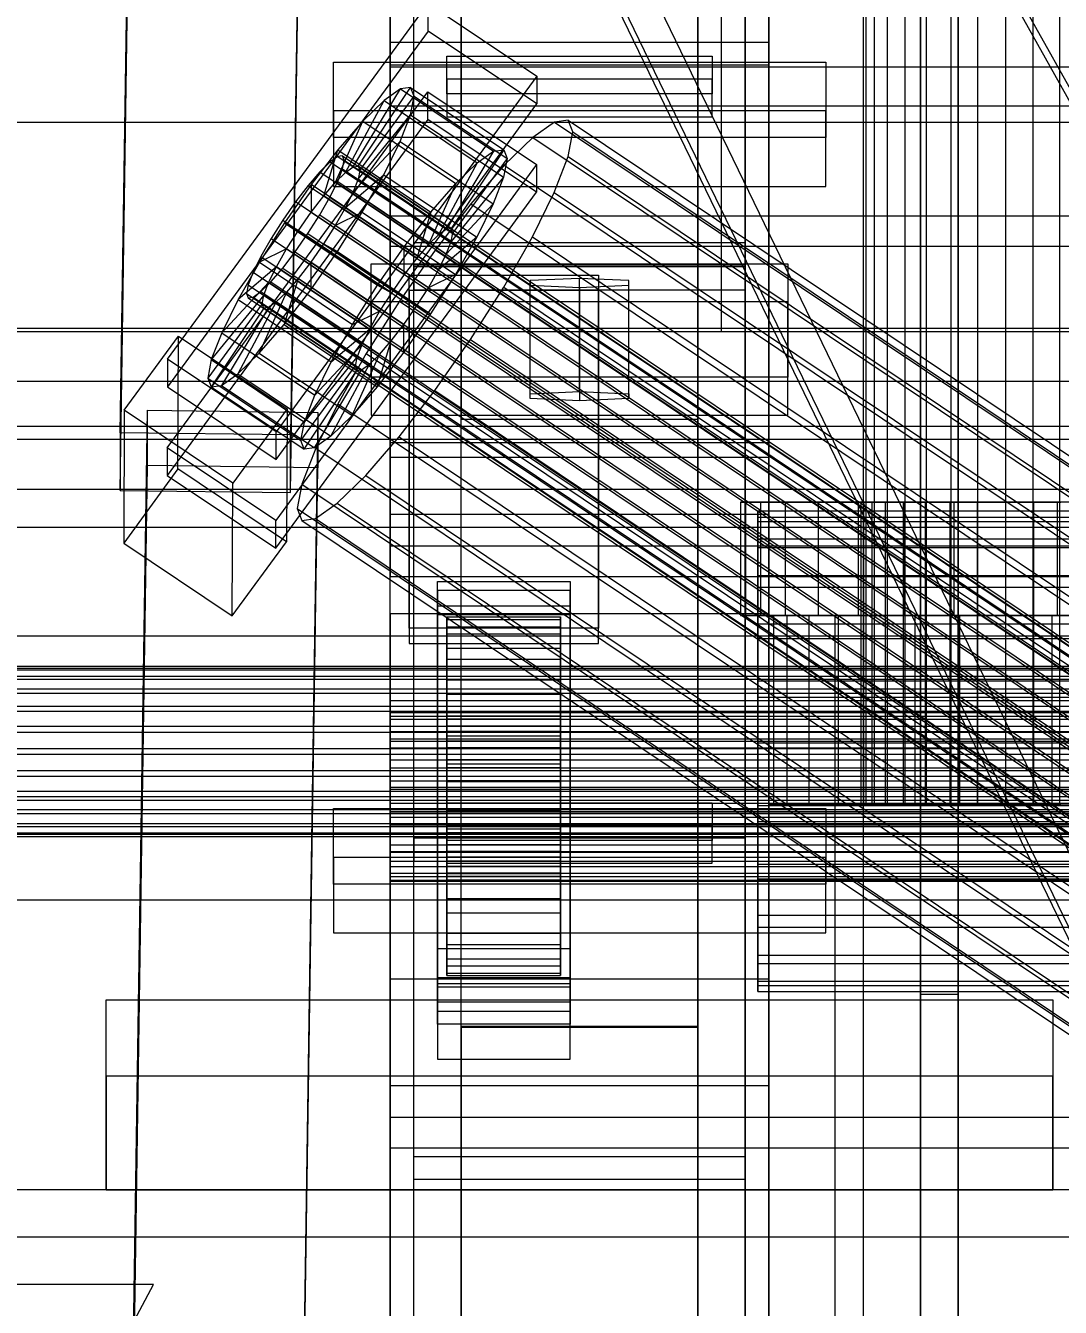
# Model space of a CAD drawing. Header units: millimetres. Extents: x -1970 to 34302, y -65268 to 6837.
# Drawn here: x -388.5 to -279.2, y -35103.1 to -34967.7 of the extents above; entities that cross this region are included whole.
import ezdxf

# ---------------------------------------------------------------- set-up
doc = ezdxf.new("R2010")
doc.units = ezdxf.units.MM
for name, color, linetype, lineweight in [('COTAS_P', 1, 'Continuous', 0), ('frontal_briquetadora', 7, 'Continuous', 0), ('frontal_C01', 7, 'Continuous', 0), ('frontal_C02', 7, 'Continuous', 0), ('frontal_C05', 7, 'Continuous', 0), ('frontal_C07', 7, 'Continuous', 0), ('frontal_mezcladora', 7, 'Continuous', 0), ('frontal_tolva-C01', 7, 'Continuous', 0), ('frontal_tolva_provisional', 7, 'Continuous', 0)]:
    doc.layers.add(name, color=color, linetype=linetype, lineweight=lineweight)
doc.dimstyles.new('R19_100', dxfattribs={"dimtxt": 250, "dimasz": 150, "dimexe": 150, "dimexo": 80, "dimgap": 100, "dimtad": 1, "dimtih": 1, "dimtoh": 1, "dimdsep": 46, "dimcen": 0.09, "dimadec": 0, "dimazin": 0, "dimtfac": 1, "dimtdec": 4, "dimtofl": 0, "dimtmove": 0, "dimatfit": 3, "dimfxl": 1, "dimtolj": 1, "dimtzin": 0, "dimarcsym": 0})

# ---------------------------------------------------------------- blocks, each defined once
blk = doc.blocks.new('*D42')
at = {"layer": 'COTAS_P', "color": 0, "lineweight": -2, "transparency": 16777216}
for p, q in [((-724, -34900), (46, -34900)), ((-104, -35850), (-104, -35050)), ((-724, -36000), (46, -36000))]:
    blk.add_line(p, q, dxfattribs=at)
at = {"layer": 'COTAS_P', "color": 0, "transparency": 16777216}
for points in [[(-129, -35050), (-79, -35050), (-104, -34900)], [(-129, -35850), (-79, -35850), (-104, -36000)]]:
    blk.add_solid(points, dxfattribs=at)
at = {"layer": 'Defpoints', "color": 0, "transparency": 16777216}
for p in [(-804, -34900), (-104, -34900), (-804, -36000)]:
    blk.add_point(p, dxfattribs=at)

msp = doc.modelspace()

# ---------------------------------------------------------------- linework, layer by layer
at = {"layer": 'frontal_briquetadora'}
for p, q in [((-315, -35000), (-315, -34710)), ((-1330, -35000), (490, -35000)), ((-430, -35000), (-315, -35000)), ((-1330, -35010), (490, -35010))]:
    msp.add_line(p, q, dxfattribs=at)
at = {"layer": 'frontal_C01'}
for p, q in [((-378.512, -35010.676), (-375.644, -34817.676)), ((-357.646, -34817.919), (-360.514, -35010.919)), ((-378.512, -35016.764), (-375.644, -34823.764)), ((-360.514, -35017.007), (-357.646, -34824.007)), ((-425, -35005.229), (425, -35005.229)), ((-360.514, -35010.919), (-378.512, -35010.676)), ((-378.512, -35010.676), (-378.512, -35016.764)), ((-360.514, -35017.007), (-360.514, -35010.919)), ((425, -35016.66), (-425, -35016.66)), ((-378.512, -35016.764), (-360.514, -35017.007)), ((425, -35020.691), (-425, -35020.691)), ((-425, -35032.122), (425, -35032.122))]:
    msp.add_line(p, q, dxfattribs=at)
at = {"layer": 'frontal_C02'}
for p, q in [((-373.501, -35002.918), (-345.969, -34965.325)), ((-345.981, -34968.248), (-345.969, -34965.325)), ((-345.969, -34965.325), (-334.501, -34973.009)), ((-345.981, -34968.248), (-373.513, -35005.841)), ((-334.513, -34975.931), (-345.981, -34968.248)), ((-334.501, -34973.009), (-362.033, -35010.602)), ((-334.501, -34973.009), (-334.513, -34975.931)), ((-373.539, -35012.271), (-346.008, -34974.678)), ((-353.892, -34982.605), (-348.918, -34974.361)), ((-353.378, -34982.536), (-347.835, -34974.214)), ((-348.918, -34974.361), (-350.645, -34975.576)), ((-347.835, -34974.214), (-348.918, -34974.361)), ((-348.918, -34974.361), (-339.088, -34980.947)), ((-347.835, -34974.214), (-338.005, -34980.8)), ((-347.47, -34975.144), (-347.835, -34974.214)), ((-346.02, -34977.6), (-346.008, -34974.678)), ((-346.008, -34974.678), (-334.539, -34982.361)), ((-362.045, -35013.524), (-334.513, -34975.931)), ((-354.71, -34983.181), (-350.645, -34975.576)), ((-353.205, -34982.976), (-347.47, -34975.144)), ((-350.645, -34975.576), (-352.899, -34977.775)), ((-350.645, -34975.576), (-340.816, -34982.162)), ((-347.847, -34977.089), (-347.47, -34975.144)), ((-347.47, -34975.144), (-337.64, -34981.73)), ((-346.02, -34977.6), (-373.551, -35015.193)), ((-353.384, -34983.897), (-347.847, -34977.089)), ((-348.941, -34979.914), (-347.847, -34977.089)), ((-347.847, -34977.089), (-338.017, -34983.674)), ((-334.551, -34985.284), (-346.02, -34977.6)), ((450, -34977.896), (-450, -34977.896)), ((-355.777, -34984.223), (-352.899, -34977.775)), ((-352.899, -34977.775), (-355.525, -34980.81)), ((-352.899, -34977.775), (-343.069, -34984.361)), ((-332.629, -34977.866), (-334.938, -34979.49)), ((-331.181, -34977.669), (-332.629, -34977.866)), ((-332.629, -34977.866), (-148.32, -35101.35)), ((-331.197, -34981.512), (-330.692, -34978.913)), ((-330.692, -34978.913), (-331.181, -34977.669)), ((-331.181, -34977.669), (-146.872, -35101.153)), ((-330.692, -34978.913), (-146.383, -35102.397)), ((-353.902, -34985.236), (-348.941, -34979.914)), ((-350.678, -34983.429), (-348.941, -34979.914)), ((-348.941, -34979.914), (-339.111, -34986.5)), ((-334.938, -34979.49), (-337.95, -34982.43)), ((-334.938, -34979.49), (-150.629, -35102.974)), ((-355.525, -34980.81), (-358.345, -34984.472)), ((-357.021, -34985.66), (-355.525, -34980.81)), ((-355.53, -34981.508), (-356.348, -34982.083)), ((-355.017, -34981.438), (-355.53, -34981.508)), ((-355.53, -34981.508), (-141.731, -35124.749)), ((-355.525, -34980.81), (-345.695, -34987.395)), ((-354.844, -34981.879), (-355.017, -34981.438)), ((-355.017, -34981.438), (-141.218, -35124.679)), ((-339.088, -34980.947), (-344.062, -34989.191)), ((-338.005, -34980.8), (-343.549, -34989.121)), ((-340.816, -34982.162), (-339.088, -34980.947)), ((-339.088, -34980.947), (-338.005, -34980.8)), ((-338.005, -34980.8), (-337.64, -34981.73)), ((-332.659, -34985.29), (-331.197, -34981.512)), ((-331.197, -34981.512), (-146.887, -35104.996)), ((-334.539, -34982.361), (-362.071, -35019.954)), ((-356.348, -34982.083), (-357.415, -34983.125)), ((-356.348, -34982.083), (-142.549, -35125.324)), ((-355.541, -34984.138), (-355.022, -34982.799)), ((-355.022, -34982.799), (-354.844, -34981.879)), ((-355.022, -34982.799), (-141.224, -35126.041)), ((-354.844, -34981.879), (-141.045, -35125.12)), ((-354.71, -34983.181), (-353.892, -34982.605)), ((-353.892, -34982.605), (-353.378, -34982.536)), ((-344.062, -34989.191), (-353.892, -34982.605)), ((-353.205, -34982.976), (-353.384, -34983.897)), ((-343.549, -34989.121), (-353.378, -34982.536)), ((-353.378, -34982.536), (-353.205, -34982.976)), ((-343.376, -34989.562), (-353.205, -34982.976)), ((-340.816, -34982.162), (-344.88, -34989.767)), ((-337.64, -34981.73), (-343.376, -34989.562)), ((-343.069, -34984.361), (-340.816, -34982.162)), ((-337.95, -34982.43), (-341.461, -34986.487)), ((-337.64, -34981.73), (-338.017, -34983.674)), ((-337.95, -34982.43), (-153.641, -35105.914)), ((-334.539, -34982.361), (-334.551, -34985.284)), ((-357.415, -34983.125), (-358.659, -34984.562)), ((-357.415, -34983.125), (-143.617, -35126.366)), ((-357.021, -34985.66), (-355.777, -34984.223)), ((-356.363, -34985.803), (-355.541, -34984.138)), ((-355.777, -34984.223), (-354.71, -34983.181)), ((-345.947, -34990.808), (-355.777, -34984.223)), ((-355.541, -34984.138), (-141.742, -35127.379)), ((-354.725, -34986.901), (-350.678, -34983.429)), ((-344.88, -34989.767), (-354.71, -34983.181)), ((-353.384, -34983.897), (-353.902, -34985.236)), ((-343.554, -34990.483), (-353.384, -34983.897)), ((-352.938, -34987.394), (-350.678, -34983.429)), ((-350.678, -34983.429), (-340.848, -34990.015)), ((-343.069, -34984.361), (-345.947, -34990.808)), ((-345.695, -34987.395), (-343.069, -34984.361)), ((-338.017, -34983.674), (-343.554, -34990.483)), ((-338.017, -34983.674), (-339.111, -34986.5)), ((-362.083, -35022.877), (-334.551, -34985.284)), ((-358.345, -34984.472), (-361.166, -34988.512)), ((-358.659, -34984.562), (-359.995, -34986.297)), ((-358.659, -34984.562), (-144.861, -35127.804)), ((-358.345, -34984.472), (-358.357, -34987.394)), ((-358.357, -34987.394), (-357.021, -34985.66)), ((-348.515, -34991.058), (-358.345, -34984.472)), ((-347.191, -34992.246), (-357.021, -34985.66)), ((-353.902, -34985.236), (-354.725, -34986.901)), ((-344.073, -34991.821), (-353.902, -34985.236)), ((-334.981, -34989.989), (-332.659, -34985.29)), ((-332.659, -34985.29), (-148.35, -35108.774)), ((-359.995, -34986.297), (-361.332, -34988.211)), ((-146.196, -35129.538), (-359.995, -34986.297)), ((-357.434, -34987.681), (-356.363, -34985.803)), ((-356.363, -34985.803), (-142.565, -35129.044)), ((-354.725, -34986.901), (-355.796, -34988.778)), ((-344.895, -34993.486), (-354.725, -34986.901)), ((-341.461, -34986.487), (-345.231, -34991.382)), ((-339.111, -34986.5), (-344.073, -34991.821)), ((-341.461, -34986.487), (-157.152, -35109.971)), ((-339.111, -34986.5), (-340.848, -34990.015)), ((-361.332, -34988.211), (-362.578, -34990.174)), ((-361.332, -34988.211), (-147.533, -35131.452)), ((-359.693, -34989.308), (-358.357, -34987.394)), ((-358.68, -34989.644), (-357.434, -34987.681)), ((-358.357, -34987.394), (-348.527, -34993.98)), ((-357.434, -34987.681), (-143.635, -35130.922)), ((-355.796, -34988.778), (-352.938, -34987.394)), ((-355.569, -34991.537), (-352.938, -34987.394)), ((-352.938, -34987.394), (-343.108, -34993.979)), ((-348.515, -34991.058), (-345.695, -34987.395)), ((-345.695, -34987.395), (-347.191, -34992.246)), ((-361.166, -34988.512), (-363.797, -34992.656)), ((-359.693, -34989.308), (-361.166, -34988.512)), ((-361.166, -34988.512), (-351.336, -34995.098)), ((-360.939, -34991.271), (-359.693, -34989.308)), ((-360.017, -34991.558), (-358.68, -34989.644)), ((-349.863, -34995.894), (-359.693, -34989.308)), ((-358.68, -34989.644), (-144.881, -35132.885)), ((-355.796, -34988.778), (-357.042, -34990.741)), ((-345.966, -34995.364), (-355.796, -34988.778)), ((-344.88, -34989.767), (-345.947, -34990.808)), ((-344.062, -34989.191), (-344.88, -34989.767)), ((-343.549, -34989.121), (-344.062, -34989.191)), ((-343.554, -34990.483), (-343.376, -34989.562)), ((-343.376, -34989.562), (-343.549, -34989.121)), ((-362.578, -34990.174), (-363.648, -34992.051)), ((-362.578, -34990.174), (-148.779, -35133.415)), ((-357.042, -34990.741), (-358.378, -34992.655)), ((-357.042, -34990.741), (-355.569, -34991.537)), ((-347.212, -34997.327), (-357.042, -34990.741)), ((-351.336, -34995.098), (-348.515, -34991.058)), ((-348.527, -34993.98), (-348.515, -34991.058)), ((-345.947, -34990.808), (-347.191, -34992.246)), ((-340.848, -34990.015), (-344.895, -34993.486)), ((-344.073, -34991.821), (-343.554, -34990.483)), ((-340.848, -34990.015), (-343.108, -34993.979)), ((-338.003, -34995.288), (-334.981, -34989.989)), ((-334.981, -34989.989), (-150.672, -35113.473)), ((-363.648, -34992.051), (-364.471, -34993.716)), ((-360.939, -34991.271), (-363.797, -34992.656)), ((-363.648, -34992.051), (-149.85, -35135.293)), ((-362.01, -34993.149), (-360.939, -34991.271)), ((-361.352, -34993.292), (-360.017, -34991.558)), ((-351.109, -34997.857), (-360.939, -34991.271)), ((-360.017, -34991.558), (-146.218, -35134.799)), ((-358.39, -34995.578), (-355.569, -34991.537)), ((-355.569, -34991.537), (-345.739, -34998.123)), ((-345.231, -34991.382), (-349.002, -34996.784)), ((-347.191, -34992.246), (-348.527, -34993.98)), ((-160.922, -35114.866), (-345.231, -34991.382)), ((-344.895, -34993.486), (-344.073, -34991.821)), ((-363.797, -34992.656), (-366.057, -34996.62)), ((-362.01, -34993.149), (-366.057, -34996.62)), ((-364.471, -34993.716), (-364.989, -34995.055)), ((-364.471, -34993.716), (-150.672, -35136.958)), ((-363.797, -34992.656), (-353.967, -34999.242)), ((-362.833, -34994.814), (-362.01, -34993.149)), ((-362.596, -34994.73), (-361.352, -34993.292)), ((-352.18, -34999.735), (-362.01, -34993.149)), ((-361.352, -34993.292), (-147.554, -35136.534)), ((-358.378, -34992.655), (-359.714, -34994.39)), ((-358.378, -34992.655), (-358.39, -34995.578)), ((-348.548, -34999.241), (-358.378, -34992.655)), ((-345.966, -34995.364), (-344.895, -34993.486)), ((-362.833, -34994.814), (-367.794, -35000.135)), ((-364.989, -34995.055), (-365.168, -34995.976)), ((-364.989, -34995.055), (-151.191, -35138.296)), ((-363.664, -34995.771), (-362.596, -34994.73)), ((-363.351, -34996.153), (-362.833, -34994.814)), ((-353.003, -35001.4), (-362.833, -34994.814)), ((-362.596, -34994.73), (-148.798, -35137.971)), ((-359.714, -34994.39), (-361.21, -34999.24)), ((-359.714, -34994.39), (-360.958, -34995.827)), ((-349.884, -35000.976), (-359.714, -34994.39)), ((-353.967, -34999.242), (-351.336, -34995.098)), ((-351.336, -34995.098), (-349.863, -34995.894)), ((-348.527, -34993.98), (-349.863, -34995.894)), ((-343.108, -34993.979), (-345.966, -34995.364)), ((-343.108, -34993.979), (-345.739, -34998.123)), ((-363.351, -34996.153), (-368.888, -35002.961)), ((-365.168, -34995.976), (-364.995, -34996.416)), ((-365.168, -34995.976), (-151.369, -35139.217)), ((-364.995, -34996.416), (-364.482, -34996.347)), ((-364.995, -34996.416), (-151.196, -35139.658)), ((-364.482, -34996.347), (-363.664, -34995.771)), ((-364.482, -34996.347), (-150.683, -35139.588)), ((-360.958, -34995.827), (-363.836, -35002.274)), ((-363.664, -34995.771), (-149.865, -35139.013)), ((-363.53, -34997.073), (-363.351, -34996.153)), ((-353.521, -35002.738), (-363.351, -34996.153)), ((-360.958, -34995.827), (-362.025, -34996.869)), ((-361.21, -34999.24), (-358.39, -34995.578)), ((-351.128, -35002.413), (-360.958, -34995.827)), ((-358.39, -34995.578), (-348.56, -35002.164)), ((-349.863, -34995.894), (-351.109, -34997.857)), ((-347.212, -34997.327), (-345.966, -34995.364)), ((-341.52, -35000.828), (-338.003, -34995.288)), ((-338.003, -34995.288), (-153.694, -35118.772)), ((-363.53, -34997.073), (-369.265, -35004.905)), ((-363.357, -34997.514), (-368.9, -35005.836)), ((-362.843, -34997.444), (-367.817, -35005.688)), ((-366.057, -34996.62), (-367.794, -35000.135)), ((-362.025, -34996.869), (-366.09, -35004.474)), ((-366.057, -34996.62), (-356.228, -35003.206)), ((-363.357, -34997.514), (-363.53, -34997.073)), ((-353.7, -35003.659), (-363.53, -34997.073)), ((-362.843, -34997.444), (-363.357, -34997.514)), ((-353.527, -35004.1), (-363.357, -34997.514)), ((-362.025, -34996.869), (-362.843, -34997.444)), ((-353.014, -35004.03), (-362.843, -34997.444)), ((-352.196, -35003.455), (-362.025, -34996.869)), ((-353.967, -34999.242), (-351.109, -34997.857)), ((-349.002, -34996.784), (-352.519, -35002.323)), ((-351.109, -34997.857), (-352.18, -34999.735)), ((-349.002, -34996.784), (-164.693, -35120.268)), ((-348.548, -34999.241), (-347.212, -34997.327)), ((-345.739, -34998.123), (-347.212, -34997.327)), ((-363.836, -35002.274), (-361.21, -34999.24)), ((-361.21, -34999.24), (-351.38, -35005.826)), ((-356.228, -35003.206), (-353.967, -34999.242)), ((-349.884, -35000.976), (-348.548, -34999.241)), ((-345.739, -34998.123), (-348.56, -35002.164)), ((-348.56, -35002.164), (-348.548, -34999.241)), ((450, -34999.677), (-450, -34999.677)), ((-378.086, -35008.307), (-372.35, -35000.475)), ((-372.408, -35014.504), (-372.35, -35000.475)), ((-372.35, -35000.475), (-360.882, -35008.158)), ((-367.794, -35000.135), (-368.888, -35002.961)), ((-367.794, -35000.135), (-357.964, -35006.721)), ((-356.228, -35003.206), (-352.18, -34999.735)), ((-352.18, -34999.735), (-353.003, -35001.4)), ((-357.964, -35006.721), (-353.003, -35001.4)), ((-353.003, -35001.4), (-353.521, -35002.738)), ((-351.38, -35005.826), (-349.884, -35000.976)), ((-351.128, -35002.413), (-349.884, -35000.976)), ((-345.291, -35006.229), (-341.52, -35000.828)), ((-341.52, -35000.828), (-157.211, -35124.312)), ((-373.501, -35002.918), (-373.513, -35005.841)), ((-362.033, -35010.602), (-373.501, -35002.918)), ((-368.888, -35002.961), (-369.265, -35004.905)), ((-368.888, -35002.961), (-359.058, -35009.547)), ((-366.09, -35004.474), (-363.836, -35002.274)), ((-363.836, -35002.274), (-354.006, -35008.86)), ((-359.058, -35009.547), (-353.521, -35002.738)), ((-357.964, -35006.721), (-356.228, -35003.206)), ((-352.519, -35002.323), (-355.541, -35007.623)), ((-354.006, -35008.86), (-351.128, -35002.413)), ((-353.521, -35002.738), (-353.7, -35003.659)), ((-352.519, -35002.323), (-168.21, -35125.807)), ((-352.196, -35003.455), (-351.128, -35002.413)), ((-348.56, -35002.164), (-351.38, -35005.826)), ((-367.817, -35005.688), (-366.09, -35004.474)), ((-366.09, -35004.474), (-356.26, -35011.059)), ((-359.436, -35011.491), (-353.7, -35003.659)), ((-359.07, -35012.421), (-353.527, -35004.1)), ((-357.987, -35012.274), (-353.014, -35004.03)), ((-356.26, -35011.059), (-352.196, -35003.455)), ((-353.7, -35003.659), (-353.527, -35004.1)), ((-353.527, -35004.1), (-353.014, -35004.03)), ((-353.014, -35004.03), (-352.196, -35003.455)), ((-373.513, -35005.841), (-362.045, -35013.524)), ((-369.265, -35004.905), (-368.9, -35005.836)), ((-369.265, -35004.905), (-359.436, -35011.491)), ((-368.9, -35005.836), (-367.817, -35005.688)), ((-368.9, -35005.836), (-359.07, -35012.421)), ((-367.817, -35005.688), (-357.987, -35012.274)), ((-351.38, -35005.826), (-354.006, -35008.86)), ((-359.058, -35009.547), (-357.964, -35006.721)), ((-349.061, -35011.125), (-345.291, -35006.229)), ((-345.291, -35006.229), (-160.982, -35129.713)), ((-378.512, -35202.053), (-375.644, -35008.286)), ((-378.086, -35008.307), (-378.143, -35022.336)), ((-366.618, -35015.99), (-378.086, -35008.307)), ((-375.644, -35014.132), (-375.644, -35008.286)), ((-375.644, -35008.286), (-357.646, -35008.53)), ((-360.882, -35008.158), (-366.618, -35015.99)), ((-360.882, -35008.158), (-360.939, -35022.187)), ((-357.646, -35008.53), (-360.514, -35202.297)), ((-355.541, -35007.623), (-357.863, -35012.322)), ((-357.646, -35008.53), (-357.646, -35014.376)), ((-355.541, -35007.623), (-171.232, -35131.107)), ((-359.436, -35011.491), (-359.058, -35009.547)), ((-354.006, -35008.86), (-356.26, -35011.059)), ((-450, -35011.368), (450, -35011.368)), ((-362.045, -35013.524), (-362.033, -35010.602)), ((-356.26, -35011.059), (-357.987, -35012.274)), ((-352.572, -35015.181), (-349.061, -35011.125)), ((-349.061, -35011.125), (-164.752, -35134.609)), ((-373.539, -35012.271), (-373.551, -35015.193)), ((-362.071, -35019.954), (-373.539, -35012.271)), ((-359.07, -35012.421), (-359.436, -35011.491)), ((-357.863, -35012.322), (-359.326, -35016.1)), ((-357.987, -35012.274), (-359.07, -35012.421)), ((-357.863, -35012.322), (-173.554, -35135.806)), ((-378.512, -35207.899), (-375.644, -35014.132)), ((-357.646, -35014.376), (-375.644, -35014.132)), ((-372.408, -35014.504), (-378.143, -35022.336)), ((-373.551, -35015.193), (-362.083, -35022.877)), ((-360.939, -35022.187), (-372.408, -35014.504)), ((-360.514, -35208.143), (-357.646, -35014.376)), ((-355.584, -35018.122), (-352.572, -35015.181)), ((-352.572, -35015.181), (-168.263, -35138.665)), ((-366.675, -35030.019), (-366.618, -35015.99)), ((-359.326, -35016.1), (-359.83, -35018.699)), ((-359.326, -35016.1), (-175.016, -35139.584)), ((-357.893, -35019.745), (-355.584, -35018.122)), ((-355.584, -35018.122), (-171.275, -35141.606)), ((-359.83, -35018.699), (-359.341, -35019.942)), ((-359.83, -35018.699), (-175.521, -35142.183)), ((-311.15, -35020.039), (-311.15, -35018.945)), ((-311.15, -35018.945), (-311.15, -35019.581)), ((-311.15, -35018.945), (311.15, -35018.945)), ((-311.15, -35019.581), (-311.15, -35021.904)), ((-311.15, -35019.581), (311.15, -35019.581)), ((-362.083, -35022.877), (-362.071, -35019.954)), ((-359.341, -35019.942), (-357.893, -35019.745)), ((-359.341, -35019.942), (-175.032, -35143.426)), ((-357.893, -35019.745), (-173.584, -35143.229)), ((-311.15, -35022.788), (-311.15, -35020.039)), ((-311.15, -35020.039), (311.15, -35020.039)), ((-366.675, -35030.019), (-360.939, -35022.187)), ((-311.15, -35021.904), (-311.15, -35025.755)), ((-311.15, -35021.904), (311.15, -35021.904)), ((-378.143, -35022.336), (-366.675, -35030.019)), ((-311.15, -35027.005), (-311.15, -35022.788)), ((-311.15, -35022.788), (311.15, -35022.788)), ((-311.15, -35025.755), (-311.15, -35030.872)), ((-311.15, -35025.755), (311.15, -35025.755)), ((-311.15, -35032.403), (-311.15, -35027.005)), ((-311.15, -35027.005), (311.15, -35027.005)), ((-311.15, -35030.872), (-311.15, -35036.906)), ((-311.15, -35030.872), (311.15, -35030.872)), ((-311.15, -35038.613), (-311.15, -35032.403)), ((-311.15, -35032.403), (311.15, -35032.403)), ((-440, -35035.335), (440, -35035.335)), ((-440, -35035.561), (440, -35035.561)), ((-440, -35035.723), (440, -35035.723)), ((-440, -35036.384), (440, -35036.384)), ((-440, -35036.697), (440, -35036.697)), ((-311.15, -35036.906), (-311.15, -35043.446)), ((311.15, -35036.906), (-311.15, -35036.906)), ((-440, -35037.748), (440, -35037.748)), ((-440, -35038.191), (440, -35038.191)), ((-440, -35039.561), (440, -35039.561)), ((-311.15, -35045.213), (-311.15, -35038.613)), ((-311.15, -35038.613), (311.15, -35038.613)), ((-440, -35040.104), (440, -35040.104)), ((440, -35041.699), (-440, -35041.699)), ((-440, -35042.304), (440, -35042.304)), ((-311.15, -35043.446), (-311.15, -35050.046)), ((-311.15, -35043.446), (311.15, -35043.446)), ((-440, -35044.017), (440, -35044.017)), ((-440, -35044.643), (440, -35044.643)), ((-311.15, -35051.753), (-311.15, -35045.213)), ((-311.15, -35045.213), (311.15, -35045.213)), ((-440, -35046.355), (440, -35046.355)), ((-440, -35046.96), (440, -35046.96)), ((-440, -35048.556), (440, -35048.556)), ((-440, -35049.098), (440, -35049.098)), ((-440, -35050.468), (440, -35050.468)), ((-311.15, -35050.046), (-311.15, -35056.257)), ((-311.15, -35050.046), (311.15, -35050.046)), ((-440, -35050.911), (440, -35050.911)), ((-440, -35051.963), (440, -35051.963)), ((-311.15, -35057.787), (-311.15, -35051.753)), ((-311.15, -35051.753), (311.15, -35051.753)), ((-440, -35052.276), (440, -35052.276)), ((-440, -35052.937), (440, -35052.937)), ((-440, -35053.099), (440, -35053.099)), ((-440, -35053.324), (440, -35053.324)), ((-311.15, -35056.257), (-311.15, -35061.654)), ((-311.15, -35056.257), (311.15, -35056.257)), ((-311.15, -35062.904), (-311.15, -35057.787)), ((-311.15, -35057.787), (311.15, -35057.787)), ((-311.15, -35061.654), (-311.15, -35065.872)), ((-311.15, -35061.654), (311.15, -35061.654)), ((-311.15, -35066.755), (-311.15, -35062.904)), ((-311.15, -35062.904), (311.15, -35062.904)), ((-311.15, -35065.872), (-311.15, -35068.621)), ((-311.15, -35065.872), (311.15, -35065.872)), ((-311.15, -35069.078), (-311.15, -35066.755)), ((-311.15, -35066.755), (311.15, -35066.755)), ((-311.15, -35068.621), (-311.15, -35069.714)), ((-311.15, -35068.621), (311.15, -35068.621)), ((-311.15, -35069.714), (-311.15, -35069.078)), ((-311.15, -35069.078), (311.15, -35069.078)), ((-311.15, -35069.714), (311.15, -35069.714))]:
    msp.add_line(p, q, dxfattribs=at)
at = {"layer": 'frontal_C05'}
for p, q in [((-300, -35050), (-300, -34930)), ((-299.712, -35050), (-299.712, -34930)), ((-298.858, -35050), (-298.858, -34930)), ((-297.472, -35050), (-297.472, -34930)), ((-295.607, -35050), (-295.607, -34930)), ((-293.334, -35050), (-293.334, -34930)), ((-290.74, -35050), (-290.74, -34930)), ((-287.926, -35050), (-287.926, -34930)), ((-285, -34930), (-285, -35050)), ((-282.074, -35050), (-282.074, -34930)), ((-279.26, -35050), (-279.26, -34930)), ((-300.25, -35018), (-313, -35018)), ((-313, -35018), (-312.462, -35018)), ((-313, -35018), (-313, -35030)), ((-299.957, -35018), (-312.462, -35018)), ((-312.462, -35018), (-310.869, -35018)), ((-312.462, -35018), (-312.462, -35030)), ((-299.089, -35018), (-310.869, -35018)), ((-310.869, -35018), (-308.281, -35018)), ((-310.869, -35018), (-310.869, -35030)), ((-297.68, -35018), (-308.281, -35018)), ((-308.281, -35018), (-304.799, -35018)), ((-308.281, -35018), (-308.281, -35030)), ((-295.783, -35018), (-304.799, -35018)), ((-304.799, -35018), (-300.556, -35018)), ((-304.799, -35018), (-304.799, -35030)), ((-293.472, -35018), (-300.556, -35018)), ((-300.556, -35018), (-295.715, -35018)), ((-300.556, -35018), (-300.556, -35030)), ((-299.957, -35018), (-300.25, -35018)), ((-300.25, -35030), (-300.25, -35018)), ((-299.089, -35018), (-299.957, -35018)), ((-299.957, -35030), (-299.957, -35018)), ((-297.68, -35018), (-299.089, -35018)), ((-299.089, -35030), (-299.089, -35018)), ((-295.783, -35018), (-297.68, -35018)), ((-297.68, -35030), (-297.68, -35018)), ((-293.472, -35018), (-295.783, -35018)), ((-295.783, -35030), (-295.783, -35018)), ((-290.836, -35018), (-295.715, -35018)), ((-295.715, -35018), (-290.463, -35018)), ((-295.715, -35018), (-295.715, -35030)), ((-290.836, -35018), (-293.472, -35018)), ((-293.472, -35030), (-293.472, -35018)), ((-287.975, -35018), (-290.836, -35018)), ((-290.836, -35030), (-290.836, -35018)), ((-287.975, -35018), (-290.463, -35018)), ((-290.463, -35018), (-285, -35018)), ((-290.463, -35018), (-290.463, -35030)), ((-285, -35018), (-287.975, -35018)), ((-287.975, -35030), (-287.975, -35018)), ((-285, -35018), (-282.025, -35018)), ((-279.537, -35018), (-285, -35018)), ((-285, -35018), (-285, -35030)), ((-282.025, -35018), (-279.537, -35018)), ((-282.025, -35030), (-282.025, -35018)), ((-282.025, -35018), (-279.164, -35018)), ((-279.537, -35018), (-279.537, -35030)), ((-274.285, -35018), (-279.537, -35018)), ((-312.462, -35030), (-313, -35030)), ((-313, -35030), (-300.25, -35030)), ((-310.869, -35030), (-312.462, -35030)), ((-312.462, -35030), (-299.957, -35030)), ((-308.281, -35030), (-310.869, -35030)), ((-310.869, -35030), (-299.089, -35030)), ((-310, -35030), (-260, -35030)), ((-310, -35980), (-310, -35030)), ((-310, -35030), (-303, -35030)), ((-300.25, -35030), (-310, -35030)), ((-310, -35030), (-309.52, -35030)), ((-310, -35030), (-310, -35050)), ((-299.957, -35030), (-309.52, -35030)), ((-309.52, -35030), (-308.097, -35030)), ((-309.52, -35030), (-309.52, -35050)), ((-304.799, -35030), (-308.281, -35030)), ((-308.281, -35030), (-297.68, -35030)), ((-299.089, -35030), (-308.097, -35030)), ((-308.097, -35030), (-305.787, -35030)), ((-308.097, -35030), (-308.097, -35050)), ((-297.68, -35030), (-305.787, -35030)), ((-305.787, -35030), (-302.678, -35030)), ((-305.787, -35030), (-305.787, -35050)), ((-300.556, -35030), (-304.799, -35030)), ((-304.799, -35030), (-295.783, -35030)), ((-303, -35980), (-303, -35030)), ((-295.783, -35030), (-302.678, -35030)), ((-302.678, -35030), (-298.889, -35030)), ((-302.678, -35030), (-302.678, -35050)), ((-295.715, -35030), (-300.556, -35030)), ((-300.556, -35030), (-293.472, -35030)), ((-299.957, -35030), (-300.25, -35030)), ((-300.25, -35050), (-300.25, -35030)), ((-299.089, -35030), (-299.957, -35030)), ((-299.957, -35050), (-299.957, -35030)), ((-297.68, -35030), (-299.089, -35030)), ((-299.089, -35050), (-299.089, -35030)), ((-293.472, -35030), (-298.889, -35030)), ((-298.889, -35030), (-294.567, -35030)), ((-298.889, -35030), (-298.889, -35050)), ((-295.783, -35030), (-297.68, -35030)), ((-297.68, -35050), (-297.68, -35030)), ((-293.472, -35030), (-295.783, -35030)), ((-295.783, -35050), (-295.783, -35030)), ((-290.463, -35030), (-295.715, -35030)), ((-295.715, -35030), (-290.836, -35030)), ((-290.836, -35030), (-294.567, -35030)), ((-294.567, -35030), (-289.877, -35030)), ((-294.567, -35030), (-294.567, -35050)), ((-290.836, -35030), (-293.472, -35030)), ((-293.472, -35050), (-293.472, -35030)), ((-287.975, -35030), (-290.836, -35030)), ((-290.836, -35050), (-290.836, -35030)), ((-285, -35030), (-290.463, -35030)), ((-290.463, -35030), (-287.975, -35030)), ((-287.975, -35030), (-289.877, -35030)), ((-289.877, -35030), (-285, -35030)), ((-289.877, -35030), (-289.877, -35050)), ((-285, -35030), (-287.975, -35030)), ((-287.975, -35050), (-287.975, -35030)), ((-285, -35030), (-282.025, -35030)), ((-280.123, -35030), (-285, -35030)), ((-285, -35030), (-285, -35050)), ((-285, -35030), (-279.537, -35030)), ((-282.025, -35030), (-280.123, -35030)), ((-282.025, -35050), (-282.025, -35030)), ((-282.025, -35030), (-279.164, -35030)), ((-279.537, -35030), (-282.025, -35030)), ((-280.123, -35030), (-280.123, -35050)), ((-275.433, -35030), (-280.123, -35030)), ((-279.537, -35030), (-274.285, -35030)), ((-309.52, -35050), (-310, -35050)), ((-310, -35050), (-300.25, -35050)), ((-308.097, -35050), (-309.52, -35050)), ((-309.52, -35050), (-299.957, -35050)), ((-305.787, -35050), (-308.097, -35050)), ((-308.097, -35050), (-299.089, -35050)), ((-302.678, -35050), (-305.787, -35050)), ((-305.787, -35050), (-297.68, -35050)), ((-298.889, -35050), (-302.678, -35050)), ((-302.678, -35050), (-295.783, -35050)), ((-300.25, -35050), (-299.957, -35050)), ((-299.712, -35050), (-300, -35050)), ((-299.957, -35050), (-299.089, -35050)), ((-298.858, -35050), (-299.712, -35050)), ((-299.089, -35050), (-297.68, -35050)), ((-294.567, -35050), (-298.889, -35050)), ((-298.889, -35050), (-293.472, -35050)), ((-297.472, -35050), (-298.858, -35050)), ((-297.68, -35050), (-295.783, -35050)), ((-295.607, -35050), (-297.472, -35050)), ((-295.783, -35050), (-293.472, -35050)), ((-293.334, -35050), (-295.607, -35050)), ((-289.877, -35050), (-294.567, -35050)), ((-294.567, -35050), (-290.836, -35050)), ((-293.472, -35050), (-290.836, -35050)), ((-290.74, -35050), (-293.334, -35050)), ((-290.836, -35050), (-287.975, -35050)), ((-287.926, -35050), (-290.74, -35050)), ((-285, -35050), (-289.877, -35050)), ((-289.877, -35050), (-287.975, -35050)), ((-287.975, -35050), (-285, -35050)), ((-287.926, -35050), (-285, -35050)), ((-285, -35050), (-282.074, -35050)), ((-285, -35050), (-280.123, -35050)), ((-282.025, -35050), (-285, -35050)), ((-282.074, -35050), (-279.26, -35050)), ((-280.123, -35050), (-282.025, -35050)), ((-279.164, -35050), (-282.025, -35050)), ((-280.123, -35050), (-275.433, -35050)), ((-279.26, -35050), (-276.666, -35050))]:
    msp.add_line(p, q, dxfattribs=at)
at = {"layer": 'frontal_C07'}
for p, q in [((-347.5, -34993.161), (-347.5, -34833.68)), ((-312.5, -34833.68), (-312.5, -34993.161)), ((-347.5, -34995.575), (-347.5, -34836.093)), ((-312.5, -34995.575), (-312.5, -34836.093)), ((-350, -34971.848), (-350, -34875.296)), ((-310, -34875.296), (-310, -34971.848)), ((-342.5, -34880.357), (-342.5, -34979.494)), ((-342.5, -35136.604), (-342.5, -34880.571)), ((-317.5, -34979.494), (-317.5, -34880.357)), ((-317.5, -34880.571), (-317.5, -35136.604)), ((-347.5, -35053.506), (-347.5, -34894.024)), ((-312.5, -34894.024), (-312.5, -35053.506)), ((-347.5, -35055.92), (-347.5, -34896.438)), ((-312.5, -35055.92), (-312.5, -34896.438)), ((-342.5, -35165.925), (-342.5, -34909.892)), ((-317.5, -35165.925), (-317.5, -34909.892)), ((-342.5, -34910.105), (-342.5, -35009.242)), ((-317.5, -34910.105), (-317.5, -35009.242)), ((-350, -35011.718), (-350, -34915.167)), ((-310, -35011.718), (-310, -34915.167)), ((-350, -34972.062), (-350, -34960.101)), ((-350, -34963.414), (-350, -35013.252)), ((-350, -34969.449), (-350, -34963.414)), ((-310, -35013.252), (-310, -34963.414)), ((-310, -34963.414), (-310, -34969.449)), ((-350, -34964.188), (-350, -34976.149)), ((-310, -34969.449), (-350, -34969.449)), ((-350, -34969.449), (-350, -35019.287)), ((-350, -35029.794), (-350, -34969.449)), ((-310, -35019.287), (-310, -34969.449)), ((-310, -34969.449), (-310, -35029.794)), ((-356, -34976.68), (-356, -34971.531)), ((-356, -34971.531), (-304, -34971.531)), ((-356, -34979.505), (-356, -34971.531)), ((-310, -34971.848), (-350, -34971.848)), ((-350, -34971.848), (-350, -35011.718)), ((-350, -35068.4), (-350, -34971.848)), ((350, -34972.062), (-350, -34972.062)), ((-350, -34972.062), (-350, -34976.149)), ((-344, -34973.319), (-344, -34970.905)), ((-344, -34970.905), (-316, -34970.905)), ((-344, -34974.892), (-344, -34970.905)), ((-316, -34970.905), (-316, -34973.319)), ((-316, -34970.905), (-316, -34974.892)), ((-310, -35011.718), (-310, -34971.848)), ((-310, -34971.848), (-310, -35068.4)), ((-304, -34971.531), (-304, -34976.68)), ((-304, -34971.531), (-304, -34979.505)), ((-316, -34973.319), (-344, -34973.319)), ((-344, -34973.319), (-344, -34977.306)), ((-316, -34977.306), (-316, -34973.319)), ((-316, -34974.892), (-344, -34974.892)), ((-344, -34974.892), (-344, -34977.306)), ((-316, -34977.306), (-316, -34974.892)), ((-350, -34976.149), (350, -34976.149)), ((-304, -34976.68), (-356, -34976.68)), ((-356, -34976.68), (-356, -34984.654)), ((-344, -34977.306), (-316, -34977.306)), ((-304, -34984.654), (-304, -34976.68)), ((-304, -34979.505), (-356, -34979.505)), ((-356, -34979.505), (-356, -34984.654)), ((-317.5, -34979.494), (-342.5, -34979.494)), ((-342.5, -34979.494), (-342.5, -35009.242)), ((-317.5, -35009.242), (-317.5, -34979.494)), ((-304, -34984.654), (-304, -34979.505)), ((-356, -34984.654), (-304, -34984.654)), ((-350, -34990.993), (-350, -34987.775)), ((-350, -34987.775), (350, -34987.775)), ((-350, -35022.661), (-350, -34987.775)), ((350, -34990.993), (-350, -34990.993)), ((-350, -34990.993), (-350, -35025.88)), ((-347.5, -34992.99), (-347.5, -34990.576)), ((-347.5, -34990.576), (-312.5, -34990.576)), ((-347.5, -35150.057), (-347.5, -34990.576)), ((-312.5, -34990.576), (-312.5, -34992.99)), ((-312.5, -34990.576), (-312.5, -35150.057)), ((-352, -34996.869), (-352, -34992.846)), ((-352, -34992.846), (-308, -34992.846)), ((-352, -35004.807), (-352, -34992.846)), ((-312.5, -34992.99), (-347.5, -34992.99)), ((-347.5, -35152.471), (-347.5, -34992.99)), ((-312.5, -34993.161), (-347.5, -34993.161)), ((-347.5, -34993.161), (-347.5, -34995.575)), ((-312.5, -35152.471), (-312.5, -34992.99)), ((-312.5, -34995.575), (-312.5, -34993.161)), ((-308, -34992.846), (-308, -34996.869)), ((-308, -34992.846), (-308, -35004.807)), ((-348, -34995.662), (-348, -34994.053)), ((-348, -34994.053), (-328, -34994.053)), ((-348, -35031.332), (-348, -34994.053)), ((-330, -34994.375), (-335.196, -34994.616)), ((-335.196, -34994.616), (-335.196, -34995.099)), ((-335.196, -35006.577), (-335.196, -34994.616)), ((-335.196, -34995.099), (-330, -34995.34)), ((-335.196, -35007.06), (-335.196, -34995.099)), ((-324.804, -34994.616), (-330, -34994.375)), ((-330, -35006.336), (-330, -34994.375)), ((-330, -34995.34), (-324.804, -34995.099)), ((-328, -34994.053), (-328, -34995.662)), ((-328, -34994.053), (-328, -35031.332)), ((-324.804, -34995.099), (-324.804, -34994.616)), ((-324.804, -35006.577), (-324.804, -34994.616)), ((-324.804, -35007.06), (-324.804, -34995.099)), ((-328, -34995.662), (-348, -34995.662)), ((-348, -34995.662), (-348, -35032.941)), ((-347.5, -34995.575), (-312.5, -34995.575)), ((-330, -34995.34), (-330, -35007.301)), ((-328, -35032.941), (-328, -34995.662)), ((-308, -34996.869), (-352, -34996.869)), ((-352, -34996.869), (-352, -35008.83)), ((-308, -35008.83), (-308, -34996.869)), ((-308, -35004.807), (-352, -35004.807)), ((-352, -35004.807), (-352, -35008.83)), ((-308, -35008.83), (-308, -35004.807)), ((-335.196, -35006.577), (-330, -35006.336)), ((-335.196, -35007.06), (-335.196, -35006.577)), ((-330, -35007.301), (-335.196, -35007.06)), ((-330, -35006.336), (-324.804, -35006.577)), ((-324.804, -35007.06), (-330, -35007.301)), ((-324.804, -35006.577), (-324.804, -35007.06)), ((-352, -35008.83), (-308, -35008.83)), ((-342.5, -35009.242), (-317.5, -35009.242)), ((-350, -35011.718), (-310, -35011.718)), ((-350, -35108.27), (-350, -35011.718)), ((-310, -35108.27), (-310, -35011.718)), ((-350, -35013.252), (-310, -35013.252)), ((-350, -35019.287), (-350, -35013.252)), ((-310, -35019.287), (-310, -35013.252)), ((-350, -35019.287), (-310, -35019.287)), ((-350, -35079.632), (-350, -35019.287)), ((-310, -35079.632), (-310, -35019.287)), ((350, -35022.661), (-350, -35022.661)), ((-350, -35022.661), (-350, -35025.88)), ((-350, -35025.88), (350, -35025.88)), ((-345, -35027.345), (-345, -35026.379)), ((-345, -35026.379), (-331, -35026.379)), ((-345, -35068.243), (-345, -35026.379)), ((-331, -35026.379), (-331, -35027.345)), ((-331, -35026.379), (-331, -35068.243)), ((-331, -35027.345), (-345, -35027.345)), ((-345, -35027.345), (-345, -35069.209)), ((-331, -35069.209), (-331, -35027.345)), ((-345, -35029.919), (-345, -35028.954)), ((-345, -35028.954), (-331, -35028.954)), ((-345, -35070.818), (-345, -35028.954)), ((-331, -35028.954), (-331, -35029.919)), ((-331, -35028.954), (-331, -35070.818)), ((-310, -35029.794), (-350, -35029.794)), ((-350, -35029.794), (-350, -35079.632)), ((-350, -35126.345), (-350, -35029.794)), ((-331, -35029.919), (-345, -35029.919)), ((-345, -35029.919), (-345, -35071.783)), ((-344, -35040.11), (-344, -35030.143)), ((-344, -35030.143), (-344, -35030.393)), ((-344, -35030.143), (-332, -35030.143)), ((-344, -35031.184), (-344, -35030.143)), ((-344, -35040.229), (-344, -35030.393)), ((-344, -35030.393), (-344, -35031.916)), ((-344, -35030.393), (-332, -35030.393)), ((-332, -35030.393), (-332, -35030.143)), ((-332, -35030.143), (-332, -35040.11)), ((-332, -35030.143), (-332, -35031.184)), ((-332, -35031.916), (-332, -35030.393)), ((-332, -35030.393), (-332, -35040.229)), ((-331, -35071.783), (-331, -35029.919)), ((-310, -35079.632), (-310, -35029.794)), ((-310, -35029.794), (-310, -35126.345)), ((-328, -35031.332), (-348, -35031.332)), ((-348, -35031.332), (-348, -35032.941)), ((-344, -35040.604), (-344, -35031.184)), ((-344, -35031.184), (-332, -35031.184)), ((-344, -35033.444), (-344, -35031.184)), ((-332, -35031.184), (-332, -35040.604)), ((-332, -35031.184), (-332, -35033.444)), ((-328, -35032.941), (-328, -35031.332)), ((-348, -35032.941), (-328, -35032.941)), ((-344, -35040.95), (-344, -35031.916)), ((-344, -35031.916), (-344, -35034.609)), ((-344, -35031.916), (-332, -35031.916)), ((-332, -35034.609), (-332, -35031.916)), ((-332, -35031.916), (-332, -35040.95)), ((-344, -35041.674), (-344, -35033.444)), ((-344, -35033.444), (-332, -35033.444)), ((-344, -35036.771), (-344, -35033.444)), ((-332, -35033.444), (-332, -35041.674)), ((-332, -35033.444), (-332, -35036.771)), ((-344, -35042.226), (-344, -35034.609)), ((-344, -35034.609), (-344, -35038.288)), ((-344, -35034.609), (-332, -35034.609)), ((-332, -35038.288), (-332, -35034.609)), ((-332, -35034.609), (-332, -35042.226)), ((-344, -35043.25), (-344, -35036.771)), ((-344, -35036.771), (-332, -35036.771)), ((-344, -35040.936), (-344, -35036.771)), ((-332, -35036.771), (-332, -35043.25)), ((-332, -35036.771), (-332, -35040.936)), ((-344, -35043.969), (-344, -35038.288)), ((-344, -35038.288), (-344, -35042.703)), ((-344, -35038.288), (-332, -35038.288)), ((-332, -35042.703), (-332, -35038.288)), ((-332, -35038.288), (-332, -35043.969)), ((-350, -35043.039), (-350, -35038.951)), ((-350, -35038.951), (350, -35038.951)), ((-350, -35050.912), (-350, -35038.951)), ((-350, -35040.604), (-350, -35040.11)), ((-350, -35040.11), (-350, -35040.229)), ((-350, -35040.11), (350, -35040.11)), ((-350, -35040.229), (-350, -35040.95)), ((-350, -35040.229), (350, -35040.229)), ((-350, -35041.674), (-350, -35040.604)), ((-350, -35040.604), (350, -35040.604)), ((-350, -35040.95), (-350, -35042.226)), ((-350, -35040.95), (350, -35040.95)), ((-344, -35040.229), (-344, -35040.11)), ((-332, -35040.11), (-344, -35040.11)), ((-344, -35040.11), (-344, -35040.604)), ((-344, -35040.95), (-344, -35040.229)), ((-332, -35040.229), (-344, -35040.229)), ((-332, -35040.604), (-344, -35040.604)), ((-344, -35040.604), (-344, -35041.674)), ((-344, -35045.223), (-344, -35040.936)), ((-344, -35040.936), (-332, -35040.936)), ((-344, -35045.656), (-344, -35040.936)), ((-344, -35042.226), (-344, -35040.95)), ((-332, -35040.95), (-344, -35040.95)), ((-332, -35040.11), (-332, -35040.229)), ((-332, -35040.604), (-332, -35040.11)), ((-332, -35040.229), (-332, -35040.95)), ((-332, -35041.674), (-332, -35040.604)), ((-332, -35040.936), (-332, -35045.223)), ((-332, -35040.936), (-332, -35045.656)), ((-332, -35040.95), (-332, -35042.226)), ((-350, -35043.25), (-350, -35041.674)), ((-350, -35041.674), (350, -35041.674)), ((-350, -35042.226), (-350, -35043.969)), ((-350, -35042.226), (350, -35042.226)), ((-332, -35041.674), (-344, -35041.674)), ((-344, -35041.674), (-344, -35043.25)), ((-344, -35043.969), (-344, -35042.226)), ((-332, -35042.226), (-344, -35042.226)), ((-332, -35043.25), (-332, -35041.674)), ((-332, -35042.226), (-332, -35043.969)), ((350, -35043.039), (-350, -35043.039)), ((-350, -35043.039), (-350, -35055)), ((-350, -35045.223), (-350, -35043.25)), ((-350, -35043.25), (350, -35043.25)), ((-350, -35043.969), (-350, -35046.06)), ((-350, -35043.969), (350, -35043.969)), ((-344, -35046.06), (-344, -35042.703)), ((-344, -35042.703), (-344, -35047.553)), ((-344, -35042.703), (-332, -35042.703)), ((-332, -35043.25), (-344, -35043.25)), ((-344, -35043.25), (-344, -35045.223)), ((-344, -35046.06), (-344, -35043.969)), ((-332, -35043.969), (-344, -35043.969)), ((-332, -35047.553), (-332, -35042.703)), ((-332, -35042.703), (-332, -35046.06)), ((-332, -35045.223), (-332, -35043.25)), ((-332, -35043.969), (-332, -35046.06)), ((-350, -35047.459), (-350, -35045.223)), ((-350, -35045.223), (350, -35045.223)), ((-332, -35045.223), (-344, -35045.223)), ((-344, -35045.223), (-344, -35047.459)), ((-332, -35047.459), (-332, -35045.223)), ((-350, -35046.06), (-350, -35048.357)), ((-350, -35046.06), (350, -35046.06)), ((-344, -35047.459), (-344, -35045.656)), ((-344, -35045.656), (-332, -35045.656)), ((-344, -35050.61), (-344, -35045.656)), ((-344, -35048.357), (-344, -35046.06)), ((-332, -35046.06), (-344, -35046.06)), ((-332, -35045.656), (-332, -35047.459)), ((-332, -35045.656), (-332, -35050.61)), ((-332, -35046.06), (-332, -35048.357)), ((-350, -35049.805), (-350, -35047.459)), ((-350, -35047.459), (350, -35047.459)), ((-332, -35047.459), (-344, -35047.459)), ((-344, -35047.459), (-344, -35049.805)), ((-344, -35047.553), (-344, -35048.357)), ((-332, -35047.553), (-344, -35047.553)), ((-344, -35047.553), (-344, -35052.506)), ((-332, -35049.805), (-332, -35047.459)), ((-332, -35048.357), (-332, -35047.553)), ((-332, -35052.506), (-332, -35047.553)), ((-350, -35051.338), (-350, -35048.12)), ((-350, -35048.12), (350, -35048.12)), ((-350, -35083.006), (-350, -35048.12)), ((-350, -35048.357), (-350, -35050.704)), ((350, -35048.357), (-350, -35048.357)), ((-344, -35048.357), (-332, -35048.357)), ((-344, -35050.704), (-344, -35048.357)), ((-332, -35048.357), (-332, -35050.704)), ((-356, -35055.531), (-356, -35050.381)), ((-356, -35050.381), (-304, -35050.381)), ((-356, -35058.355), (-356, -35050.381)), ((-350, -35052.103), (-350, -35049.805)), ((-350, -35049.805), (350, -35049.805)), ((-350, -35050.704), (-350, -35052.94)), ((-350, -35050.704), (350, -35050.704)), ((-344, -35052.169), (-344, -35049.756)), ((-344, -35049.756), (-316, -35049.756)), ((-344, -35053.743), (-344, -35049.756)), ((-344, -35049.805), (-344, -35050.61)), ((-332, -35049.805), (-344, -35049.805)), ((-344, -35049.805), (-344, -35052.103)), ((-344, -35050.61), (-332, -35050.61)), ((-344, -35055.46), (-344, -35050.61)), ((-344, -35052.94), (-344, -35050.704)), ((-344, -35050.704), (-344, -35052.506)), ((-332, -35050.704), (-344, -35050.704)), ((-332, -35050.61), (-332, -35049.805)), ((-332, -35052.103), (-332, -35049.805)), ((-332, -35050.61), (-332, -35055.46)), ((-332, -35052.506), (-332, -35050.704)), ((-332, -35050.704), (-332, -35052.94)), ((-316, -35049.756), (-316, -35052.169)), ((-316, -35049.756), (-316, -35053.743)), ((-304, -35050.381), (-304, -35055.531)), ((-304, -35050.381), (-304, -35058.355)), ((350, -35050.912), (-350, -35050.912)), ((-350, -35050.912), (-350, -35055)), ((350, -35051.338), (-350, -35051.338)), ((-350, -35051.338), (-350, -35086.225)), ((-350, -35054.194), (-350, -35052.103)), ((-350, -35052.103), (350, -35052.103)), ((-350, -35052.94), (-350, -35054.913)), ((-350, -35052.94), (350, -35052.94)), ((-344, -35052.103), (-344, -35055.46)), ((-332, -35052.103), (-344, -35052.103)), ((-344, -35052.103), (-344, -35054.194)), ((-316, -35052.169), (-344, -35052.169)), ((-344, -35052.169), (-344, -35056.156)), ((-344, -35052.506), (-344, -35057.227)), ((-344, -35052.506), (-332, -35052.506)), ((-344, -35054.913), (-344, -35052.94)), ((-344, -35052.94), (-344, -35057.227)), ((-332, -35052.94), (-344, -35052.94)), ((-332, -35055.46), (-332, -35052.103)), ((-332, -35054.194), (-332, -35052.103)), ((-332, -35057.227), (-332, -35052.506)), ((-332, -35057.227), (-332, -35052.94)), ((-332, -35052.94), (-332, -35054.913)), ((-316, -35056.156), (-316, -35052.169)), ((-350, -35055.937), (-350, -35054.194)), ((-350, -35054.194), (350, -35054.194)), ((-312.5, -35053.506), (-347.5, -35053.506)), ((-347.5, -35053.506), (-347.5, -35055.92)), ((-316, -35053.743), (-344, -35053.743)), ((-344, -35053.743), (-344, -35056.156)), ((-344, -35054.194), (-344, -35059.874)), ((-332, -35054.194), (-344, -35054.194)), ((-344, -35054.194), (-344, -35055.937)), ((-332, -35059.874), (-332, -35054.194)), ((-332, -35055.937), (-332, -35054.194)), ((-316, -35056.156), (-316, -35053.743)), ((-312.5, -35055.92), (-312.5, -35053.506)), ((-304, -35055.531), (-356, -35055.531)), ((-356, -35055.531), (-356, -35063.505)), ((-350, -35054.913), (-350, -35056.488)), ((-350, -35054.913), (350, -35054.913)), ((-350, -35055), (350, -35055)), ((-350, -35057.212), (-350, -35055.937)), ((-350, -35055.937), (350, -35055.937)), ((-347.5, -35055.92), (-312.5, -35055.92)), ((-344, -35056.488), (-344, -35054.913)), ((-344, -35054.913), (-344, -35061.392)), ((-332, -35054.913), (-344, -35054.913)), ((-344, -35055.46), (-332, -35055.46)), ((-344, -35059.874), (-344, -35055.46)), ((-344, -35055.937), (-344, -35063.554)), ((-332, -35055.937), (-344, -35055.937)), ((-344, -35055.937), (-344, -35057.212)), ((-344, -35056.156), (-316, -35056.156)), ((-332, -35061.392), (-332, -35054.913)), ((-332, -35054.913), (-332, -35056.488)), ((-332, -35055.46), (-332, -35059.874)), ((-332, -35063.554), (-332, -35055.937)), ((-332, -35057.212), (-332, -35055.937)), ((-304, -35063.505), (-304, -35055.531)), ((-350, -35056.488), (-350, -35057.559)), ((-350, -35056.488), (350, -35056.488)), ((-350, -35057.934), (-350, -35057.212)), ((-350, -35057.212), (350, -35057.212)), ((-344, -35057.559), (-344, -35056.488)), ((-344, -35056.488), (-344, -35064.718)), ((-332, -35056.488), (-344, -35056.488)), ((-344, -35057.212), (-344, -35066.247)), ((-332, -35057.212), (-344, -35057.212)), ((-344, -35057.212), (-344, -35057.934)), ((-344, -35057.227), (-344, -35061.392)), ((-344, -35057.227), (-332, -35057.227)), ((-332, -35064.718), (-332, -35056.488)), ((-332, -35056.488), (-332, -35057.559)), ((-332, -35066.247), (-332, -35057.212)), ((-332, -35057.934), (-332, -35057.212)), ((-332, -35061.392), (-332, -35057.227)), ((-304, -35058.355), (-356, -35058.355)), ((-356, -35058.355), (-356, -35063.505)), ((-350, -35057.559), (-350, -35058.052)), ((-350, -35057.559), (350, -35057.559)), ((-350, -35058.052), (-350, -35057.934)), ((-350, -35057.934), (350, -35057.934)), ((-350, -35058.052), (350, -35058.052)), ((-344, -35058.052), (-344, -35057.559)), ((-344, -35057.559), (-344, -35066.979)), ((-332, -35057.559), (-344, -35057.559)), ((-344, -35057.934), (-344, -35067.77)), ((-332, -35057.934), (-344, -35057.934)), ((-344, -35057.934), (-344, -35058.052)), ((-344, -35058.052), (-344, -35068.02)), ((-332, -35058.052), (-344, -35058.052)), ((-332, -35066.979), (-332, -35057.559)), ((-332, -35057.559), (-332, -35058.052)), ((-332, -35067.77), (-332, -35057.934)), ((-332, -35058.052), (-332, -35057.934)), ((-332, -35068.02), (-332, -35058.052)), ((-304, -35063.505), (-304, -35058.355)), ((-344, -35059.874), (-332, -35059.874)), ((-344, -35063.554), (-344, -35059.874)), ((-332, -35059.874), (-332, -35063.554)), ((-344, -35061.392), (-344, -35064.718)), ((-344, -35061.392), (-332, -35061.392)), ((-332, -35064.718), (-332, -35061.392)), ((-356, -35063.505), (-304, -35063.505)), ((-344, -35063.554), (-332, -35063.554)), ((-344, -35066.247), (-344, -35063.554)), ((-332, -35063.554), (-332, -35066.247)), ((-345, -35068.873), (-345, -35065.172)), ((-345, -35065.172), (-331, -35065.172)), ((-345, -35073.146), (-345, -35065.172)), ((-344, -35064.718), (-344, -35066.979)), ((-344, -35064.718), (-332, -35064.718)), ((-332, -35066.979), (-332, -35064.718)), ((-331, -35065.172), (-331, -35068.873)), ((-331, -35065.172), (-331, -35073.146)), ((-344, -35066.247), (-332, -35066.247)), ((-344, -35067.77), (-344, -35066.247)), ((-344, -35066.979), (-344, -35068.02)), ((-344, -35066.979), (-332, -35066.979)), ((-332, -35066.247), (-332, -35067.77)), ((-332, -35068.02), (-332, -35066.979)), ((-331, -35068.243), (-345, -35068.243)), ((-345, -35068.243), (-345, -35069.209)), ((-344, -35067.77), (-332, -35067.77)), ((-344, -35068.02), (-344, -35067.77)), ((-344, -35068.02), (-332, -35068.02)), ((-332, -35067.77), (-332, -35068.02)), ((-331, -35069.209), (-331, -35068.243)), ((-310, -35068.4), (-350, -35068.4)), ((-350, -35068.4), (-350, -35108.27)), ((-350, -35164.951), (-350, -35068.4)), ((-331, -35068.873), (-345, -35068.873)), ((-345, -35068.873), (-345, -35076.848)), ((-345, -35069.209), (-331, -35069.209)), ((-331, -35076.848), (-331, -35068.873)), ((-310, -35108.27), (-310, -35068.4)), ((-310, -35068.4), (-310, -35164.951)), ((-380, -35078.648), (-380, -35070.576)), ((-380, -35070.576), (-280, -35070.576)), ((-380, -35090.648), (-380, -35070.576)), ((-331, -35070.818), (-345, -35070.818)), ((-345, -35070.818), (-345, -35071.783)), ((-331, -35071.783), (-331, -35070.818)), ((-280, -35070.576), (-280, -35078.648)), ((-280, -35070.576), (-280, -35090.648)), ((-345, -35071.783), (-331, -35071.783)), ((-331, -35073.146), (-345, -35073.146)), ((-345, -35073.146), (-345, -35076.848)), ((-342.5, -35103.315), (-342.5, -35073.355)), ((-342.5, -35073.355), (-317.5, -35073.355)), ((-342.5, -35073.355), (-342.5, -35136.285)), ((-317.5, -35073.516), (-342.5, -35073.516)), ((-342.5, -35073.516), (-342.5, -35103.154)), ((-342.5, -35259.776), (-342.5, -35073.516)), ((-331, -35076.848), (-331, -35073.146)), ((-317.5, -35073.355), (-317.5, -35103.315)), ((-317.5, -35136.285), (-317.5, -35073.355)), ((-317.5, -35103.154), (-317.5, -35073.516)), ((-317.5, -35073.516), (-317.5, -35259.776)), ((-345, -35076.848), (-331, -35076.848)), ((-280, -35078.648), (-380, -35078.648)), ((-380, -35078.648), (-380, -35090.648)), ((-280, -35090.648), (-280, -35078.648)), ((-350, -35079.632), (-310, -35079.632)), ((-350, -35176.183), (-350, -35079.632)), ((-310, -35176.183), (-310, -35079.632)), ((350, -35083.006), (-350, -35083.006)), ((-350, -35083.006), (-350, -35086.225)), ((-350, -35086.225), (350, -35086.225)), ((-347.5, -35089.542), (-347.5, -35087.128)), ((-347.5, -35087.128), (-312.5, -35087.128)), ((-347.5, -35246.609), (-347.5, -35087.128)), ((-312.5, -35087.128), (-312.5, -35089.542)), ((-312.5, -35087.128), (-312.5, -35246.609)), ((-312.5, -35089.542), (-347.5, -35089.542)), ((-347.5, -35249.023), (-347.5, -35089.542)), ((-312.5, -35249.023), (-312.5, -35089.542)), ((430, -35090.648), (-430, -35090.648)), ((-380, -35090.648), (-280, -35090.648)), ((430, -35095.648), (-430, -35095.648)), ((-430, -35203.648), (-375, -35100.648)), ((-375, -35100.648), (-430, -35100.648))]:
    msp.add_line(p, q, dxfattribs=at)
at = {"layer": 'frontal_mezcladora'}
for p, q in [((-750, -35049.5), (750, -35049.5)), ((-750, -35060), (750, -35060))]:
    msp.add_line(p, q, dxfattribs=at)
at = {"layer": 'frontal_tolva-C01'}
for p, q in [((-225, -35069.495), (-600, -34398.55)), ((-600, -34398.74), (-225, -35172.996)), ((-221.4, -35172.513), (-596.4, -34398.256)), ((-600, -34400), (-225, -35174.256)), ((-225, -35070.945), (-600, -34400))]:
    msp.add_line(p, q, dxfattribs=at)
at = {"layer": 'frontal_tolva_provisional'}
for p, q in [((-294, -35070), (-294, -34752)), ((-290, -34752), (-290, -35070)), ((-294, -34852), (-294, -35170)), ((-290, -34852), (-290, -35170)), ((-290, -35175.142), (-290, -34857.142)), ((-290, -35177.713), (-290, -34859.713)), ((-300, -35450), (-300, -34900)), ((-294, -35170), (-294, -35070)), ((-290, -35070), (-294, -35070)), ((-290, -35070), (-290, -35170))]:
    msp.add_line(p, q, dxfattribs=at)

# ---------------------------------------------------------------- dimensions: what is measured, and where the dimension line sits
at = {"layer": 'COTAS_P'}
dim = msp.add_aligned_dim(p1=(-804, -36000), p2=(-804, -34900), distance=-700, text='<> P', dimstyle='R19_100', dxfattribs=at)
dim.commit()
dim.dimension.update_dxf_attribs({"geometry": '*D42', "text_midpoint": (-104, -35450)})

doc.saveas('drawing.dxf')
